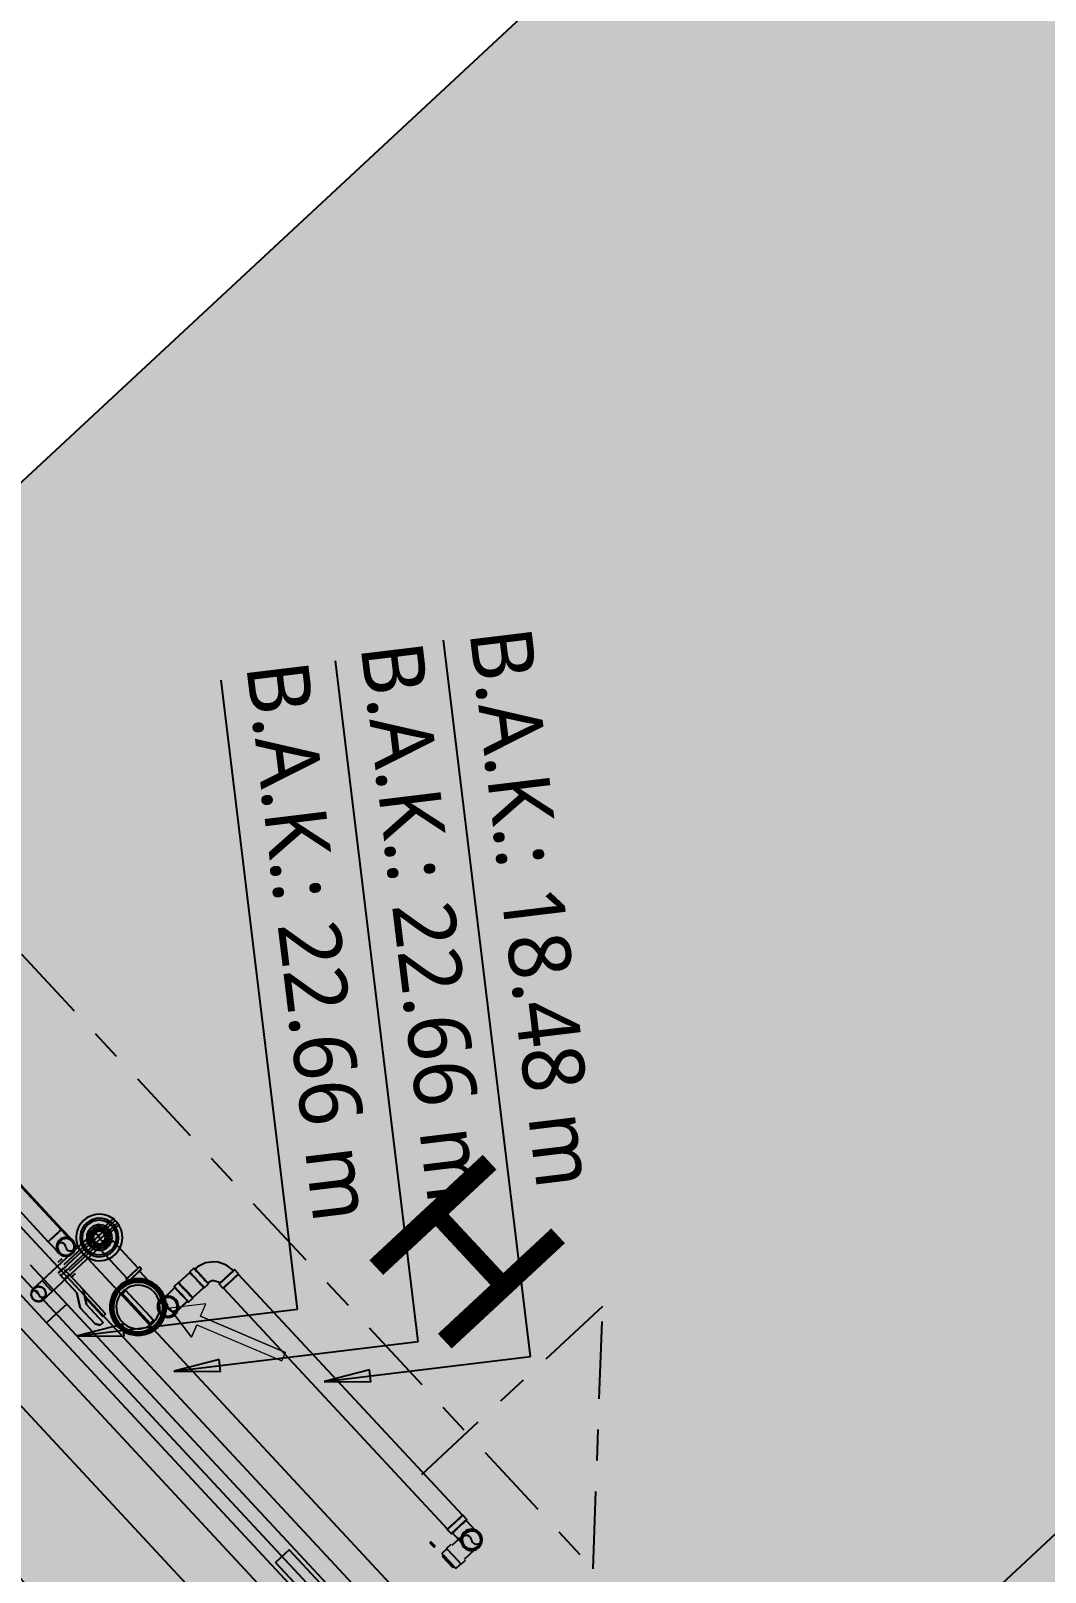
# Model space of a CAD drawing. Header units: millimetres. Extents: x 400382 to 401276, y 4543898 to 4544126.
# Drawn here: x 400490.371 to 400493.649, y 4543997.302 to 4544002.285 of the extents above; entities that cross this region are included whole.
import ezdxf

# ---------------------------------------------------------------- set-up
doc = ezdxf.new("R2010")
doc.units = ezdxf.units.MM
for name, pattern in [('AKS', [3, 2.5, -0.25, 0, -0.25]), ('CENTER', [2, 1.25, -0.25, 0.25, -0.25]), ('DASHDOT2', [0.5, 0.25, -0.125, 0, -0.125])]:
    doc.linetypes.add(name, pattern=pattern)
doc.layers.add('A-DETL-GENF', color=92, linetype='Continuous', lineweight=9)
for name, color, linetype in [('aks prota', 2, 'AKS'), ('kesit tarama prota', 252, 'Continuous'), ('kiriş prota', 6, 'Continuous'), ('kolon tarama prota', 252, 'Continuous'), ('merdiven prota', 2, 'Continuous'), ('PRT-AL-TUNEL_EKSENI', 14, 'DASHDOT2'), ('skesit prota', 7, 'Continuous'), ('TARAMA', 8, 'Continuous'), ('tkesit prota', 7, 'Continuous')]:
    doc.layers.add(name, color=color, linetype=linetype)
doc.styles.add('Arial', font='Arial.ttf')
doc.styles.add('Segoe UI Light_1', font='', dxfattribs={"height": 200})
doc.styles.get('Segoe UI Light_1').set_extended_font_data('Segoe UI Light')

# ---------------------------------------------------------------- blocks, each defined once
blk = doc.blocks.new('Flow Direction - Flow Direction _25mm_-1035271-_17_70 m  ARA KAT')
at = {"layer": 'TARAMA'}
blk.add_hatch(color=256, dxfattribs=at).paths.add_polyline_path([(0, 0), (-117, -78), (-117, -30), (-400, -30), (-400, 30), (-117, 30), (-117, 78)], flags=0)
for p, q in [((0, 0), (-117, 78)), ((-117, 78), (-117, 30)), ((-117, 78), (0, 0)), ((-117, 30), (-117, 78)), ((-117, 30), (-400, 30)), ((-400, 30), (-400, -30)), ((-117, 30), (-400, 30)), ((-400, 30), (-400, -30)), ((-117, -78), (0, 0)), ((-117, -78), (0, 0)), ((-400, -30), (-117, -30)), ((-117, -30), (-400, -30)), ((-117, -30), (-117, -78)), ((-117, -30), (-117, -78))]:
    blk.add_line(p, q, dxfattribs=at)
blk = doc.blocks.new('Riser Direction1 - Flow Direction _25mm_ 2-2155046-_17_70 m  ARA KAT')
at = {"layer": 'A-DETL-GENF'}
blk.add_hatch(color=256, dxfattribs=at).paths.add_polyline_path([(0, 0), (118, 0), (96, -38.1), (354.9, -187.5), (339.8, -213.5), (81, -64.1), (59, -102.2)], flags=0)
for p, q in [((0, 0), (59, -102.2)), ((118, 0), (0, 0)), ((118, 0), (0, 0)), ((59, -102.2), (0, 0)), ((96, -38.1), (118, 0)), ((96, -38.1), (118, 0)), ((354.9, -187.5), (96, -38.1)), ((96, -38.1), (354.9, -187.5)), ((59, -102.2), (81, -64.1)), ((81, -64.1), (59, -102.2)), ((81, -64.1), (339.8, -213.5)), ((81, -64.1), (339.8, -213.5)), ((339.8, -213.5), (354.9, -187.5)), ((339.8, -213.5), (354.9, -187.5))]:
    blk.add_line(p, q, dxfattribs=at)
blk = doc.blocks.new('17.60 mekanik')
at = {"layer": 'kolon tarama prota'}
for points in [[(144676.09, 61564.79), (144686.5, 61575.77), (144683.31, 61578.09)], [(144640.54, 61531.46), (144650.95, 61542.43), (144647.76, 61544.76)], [(144610.99, 61516.46), (144621.4, 61527.43), (144618.21, 61529.76)]]:
    blk.add_hatch(color=256, dxfattribs=at).paths.add_polyline_path(points, flags=0)
for p, q in [((144873.13, 62415.24), (144873.13, 61539.06)), ((144715.6, 61619.17), (144526.89, 61756.28)), ((144687.31, 61595.84), (144508.01, 61726.11)), ((144653.09, 61574.41), (144487.39, 61694.8)), ((144676.09, 61564.79), (144715.6, 61619.17)), ((144640.54, 61531.46), (144687.31, 61595.84)), ((144610.99, 61516.46), (144653.09, 61574.41)), ((144683.31, 61578.09), (144676.09, 61564.79)), ((144676.09, 61564.79), (144686.5, 61575.77)), ((144686.5, 61575.77), (144683.31, 61578.09)), ((144631.81, 61568.23), (144629.91, 61568.23)), ((144738.25, 61568.09), (144631.81, 61568.09)), ((144740.16, 61568.23), (144738.25, 61568.23)), ((144629.91, 61561.36), (144631.81, 61561.36)), ((144631.81, 61561.49), (144738.25, 61561.49)), ((144738.25, 61561.36), (144740.16, 61561.36)), ((144620.6, 61558.92), (144620.6, 61557.02)), ((144620.73, 61557.02), (144620.73, 61552.07)), ((144627.33, 61552.07), (144627.33, 61557.02)), ((144627.46, 61557.02), (144627.46, 61558.92)), ((144737.53, 61554.79), (144737.53, 61554.29)), ((144737.53, 61554.79), (144739.53, 61554.79)), ((144739.53, 61554.79), (144737.53, 61554.79)), ((144739.53, 61554.29), (144739.53, 61554.79)), ((144742.6, 61558.92), (144742.6, 61557.01)), ((144742.73, 61557.01), (144742.73, 61554.79)), ((144746.03, 61557.01), (144742.73, 61557.01)), ((144742.73, 61557.01), (144746.03, 61557.01)), ((144746.03, 61554.79), (144742.73, 61554.79)), ((144742.73, 61554.79), (144746.03, 61554.79)), ((144743.53, 61554.79), (144743.53, 61554.29)), ((144743.53, 61554.79), (144748.53, 61554.79)), ((144748.53, 61554.79), (144743.53, 61554.79)), ((144746.03, 61558.92), (144746.03, 61558.92)), ((144746.03, 61558.92), (144746.03, 61558.92)), ((144746.03, 61558.92), (144746.03, 61558.92)), ((144746.03, 61558.92), (144746.03, 61558.92)), ((144749.33, 61557.01), (144746.03, 61557.01)), ((144746.03, 61557.01), (144749.33, 61557.01)), ((144746.03, 61557.01), (144746.03, 61557.01)), ((144746.03, 61557.01), (144746.03, 61557.01)), ((144749.33, 61554.79), (144746.03, 61554.79)), ((144746.03, 61554.79), (144749.33, 61554.79)), ((144748.53, 61554.29), (144748.53, 61554.79)), ((144749.33, 61554.79), (144749.33, 61557.01)), ((144749.46, 61557.01), (144749.46, 61558.92)), ((144591.21, 61550.99), (144591.21, 61545.44)), ((144591.98, 61550.99), (144591.98, 61525.59)), ((144592.53, 61550.99), (144592.53, 61550.99)), ((144592.53, 61550.99), (144592.53, 61550.99)), ((144592.53, 61550.99), (144592.53, 61550.99)), ((144592.53, 61550.99), (144592.53, 61550.99)), ((144593.08, 61525.59), (144593.08, 61550.99)), ((144593.85, 61545.44), (144593.85, 61550.99)), ((144620.6, 61552.07), (144620.6, 61550.17)), ((144627.46, 61550.17), (144627.46, 61552.07)), ((144737.53, 61554.29), (144739.53, 61554.29)), ((144739.53, 61554.29), (144737.53, 61554.29)), ((144743.53, 61554.29), (144748.53, 61554.29)), ((144748.53, 61554.29), (144743.53, 61554.29)), ((144592.53, 61545.44), (144592.53, 61545.44)), ((144592.53, 61545.44), (144592.53, 61545.44)), ((144608.33, 61545.71), (144596.33, 61545.71)), ((144596.33, 61545.71), (144596.33, 61543.29)), ((144596.33, 61543.29), (144596.33, 61545.71)), ((144609.33, 61546.29), (144608.33, 61546.29)), ((144608.33, 61545.29), (144608.33, 61546.29)), ((144608.33, 61546.29), (144608.33, 61546.29)), ((144608.33, 61546.29), (144608.33, 61545.29)), ((144608.33, 61545.71), (144608.33, 61543.29)), ((144608.33, 61543.29), (144608.33, 61545.71)), ((144608.33, 61545.29), (144608.33, 61541.29)), ((144608.33, 61541.29), (144608.33, 61545.29)), ((144609.33, 61545.29), (144609.33, 61546.29)), ((144609.33, 61546.29), (144609.33, 61546.29)), ((144609.33, 61546.29), (144609.33, 61545.29)), ((144613.62, 61545.41), (144609.33, 61545.41)), ((144609.33, 61541.2), (144609.33, 61545.41)), ((144609.33, 61545.41), (144609.33, 61541.2)), ((144609.33, 61545.29), (144609.33, 61541.29)), ((144609.33, 61541.29), (144609.33, 61545.29)), ((144647.76, 61544.76), (144640.54, 61531.46)), ((144650.95, 61542.43), (144647.76, 61544.76)), ((144590.12, 61539.49), (144590.12, 61520.26)), ((144592.53, 61539.49), (144590.12, 61539.49)), ((144590.12, 61539.49), (144592.53, 61539.49)), ((144591.21, 61540.45), (144591.21, 61528.89)), ((144592.53, 61540.45), (144592.53, 61540.45)), ((144592.53, 61540.45), (144592.53, 61540.45)), ((144594.94, 61539.49), (144592.53, 61539.49)), ((144592.53, 61539.49), (144594.94, 61539.49)), ((144593.85, 61528.89), (144593.85, 61540.45)), ((144594.94, 61520.26), (144594.94, 61539.49)), ((144596.33, 61543.29), (144596.33, 61540.88)), ((144596.33, 61540.88), (144596.33, 61543.29)), ((144596.33, 61543.29), (144596.33, 61543.29)), ((144596.33, 61543.29), (144596.33, 61543.29)), ((144596.33, 61540.88), (144608.33, 61540.88)), ((144608.33, 61543.29), (144608.33, 61540.88)), ((144608.33, 61540.88), (144608.33, 61543.29)), ((144608.33, 61541.29), (144608.33, 61540.29)), ((144608.33, 61540.29), (144608.33, 61541.29)), ((144608.33, 61540.29), (144608.94, 61540.29)), ((144608.33, 61540.29), (144608.33, 61540.29)), ((144608.94, 61540.29), (144608.94, 61540.29)), ((144609.33, 61541.29), (144609.33, 61541.21)), ((144609.33, 61541.2), (144609.33, 61541.29)), ((144609.33, 61541.2), (144609.33, 61541.2)), ((144609.33, 61541.2), (144609.33, 61541.2)), ((144640.54, 61531.46), (144650.95, 61542.43)), ((144869.98, 61535.9), (144485.52, 61535.9)), ((144582.29, 61536.29), (144517.46, 61536.29)), ((144610.48, 61537.89), (144610.48, 61536.39)), ((144610.98, 61537.89), (144610.48, 61537.89)), ((144610.48, 61537.89), (144610.48, 61537.89)), ((144610.48, 61537.89), (144612.48, 61537.89)), ((144610.48, 61536.39), (144610.48, 61537.89)), ((144612.48, 61536.39), (144610.48, 61536.39)), ((144610.48, 61536.39), (144610.48, 61536.39)), ((144610.48, 61536.39), (144610.98, 61536.39)), ((144612.48, 61537.89), (144610.98, 61537.89)), ((144610.98, 61537.89), (144610.98, 61537.89)), ((144610.98, 61536.39), (144610.98, 61537.89)), ((144610.98, 61536.39), (144610.98, 61536.39)), ((144610.98, 61536.39), (144612.48, 61536.39)), ((144622.58, 61537.89), (144612.48, 61537.89)), ((144612.48, 61537.89), (144622.58, 61537.89)), ((144622.58, 61536.39), (144612.48, 61536.39)), ((144612.48, 61536.39), (144622.58, 61536.39)), ((144624.08, 61537.89), (144622.58, 61537.89)), ((144622.58, 61537.89), (144624.58, 61537.89)), ((144624.58, 61536.39), (144622.58, 61536.39)), ((144622.58, 61536.39), (144624.08, 61536.39)), ((144624.58, 61537.89), (144624.08, 61537.89)), ((144624.08, 61537.89), (144624.08, 61537.89)), ((144624.08, 61536.39), (144624.08, 61537.89)), ((144624.08, 61536.39), (144624.08, 61536.39)), ((144624.08, 61536.39), (144624.58, 61536.39)), ((144624.58, 61536.39), (144624.58, 61537.89)), ((144624.58, 61537.89), (144624.58, 61537.89)), ((144624.58, 61536.39), (144624.58, 61537.89)), ((144624.58, 61536.39), (144624.58, 61536.39)), ((144517.46, 61530.26), (144582.29, 61530.26)), ((144589.28, 61529.72), (144589.28, 61528.89)), ((144592.53, 61529.72), (144592.53, 61529.72)), ((144592.53, 61529.72), (144592.53, 61529.72)), ((144595.78, 61528.89), (144595.78, 61529.72)), ((144618.21, 61529.76), (144610.99, 61516.46)), ((144621.4, 61527.43), (144618.21, 61529.76)), ((144485.52, 61527.01), (144869.98, 61527.01)), ((144589.28, 61528.79), (144589.28, 61527.97)), ((144591.87, 61527.97), (144591.87, 61525.79)), ((144591.98, 61528.79), (144591.98, 61525.59)), ((144592.53, 61528.89), (144592.53, 61528.89)), ((144592.53, 61528.89), (144592.53, 61528.89)), ((144592.53, 61528.89), (144592.53, 61528.89)), ((144592.53, 61528.89), (144592.53, 61528.89)), ((144592.53, 61528.79), (144592.53, 61528.79)), ((144592.53, 61528.79), (144592.53, 61528.79)), ((144592.53, 61528.79), (144592.53, 61528.79)), ((144592.53, 61528.79), (144592.53, 61528.79)), ((144594.68, 61527.97), (144592.53, 61527.97)), ((144592.53, 61527.97), (144592.53, 61527.97)), ((144592.53, 61527.97), (144594.68, 61527.97)), ((144592.53, 61527.97), (144592.53, 61527.97)), ((144592.53, 61527.97), (144592.53, 61527.97)), ((144594.68, 61525.79), (144592.53, 61525.79)), ((144592.53, 61525.79), (144592.53, 61525.79)), ((144592.53, 61525.79), (144594.68, 61525.79)), ((144592.53, 61525.59), (144592.53, 61525.59)), ((144592.53, 61525.59), (144592.53, 61525.59)), ((144592.53, 61525.59), (144592.53, 61525.59)), ((144592.53, 61525.59), (144592.53, 61525.59)), ((144593.08, 61525.59), (144593.08, 61528.79)), ((144594.68, 61525.79), (144594.68, 61527.97)), ((144594.68, 61527.97), (144601.26, 61527.97)), ((144601.26, 61527.97), (144594.68, 61527.97)), ((144594.68, 61527.97), (144594.68, 61525.79)), ((144594.68, 61527.97), (144594.68, 61527.97)), ((144594.68, 61527.97), (144594.68, 61527.97)), ((144594.68, 61525.79), (144594.68, 61527.97)), ((144594.68, 61527.97), (144594.68, 61525.79)), ((144600.68, 61525.79), (144594.68, 61525.79)), ((144594.68, 61525.79), (144600.68, 61525.79)), ((144594.68, 61525.79), (144594.68, 61525.79)), ((144594.68, 61525.79), (144594.68, 61525.79)), ((144595.78, 61527.97), (144595.78, 61528.79)), ((144605.01, 61523.29), (144600.68, 61525.79)), ((144600.68, 61525.79), (144605.01, 61523.29)), ((144600.68, 61525.79), (144600.68, 61525.79)), ((144603.43, 61526.72), (144601.26, 61527.97)), ((144601.26, 61527.97), (144611.93, 61527.97)), ((144611.93, 61527.97), (144601.26, 61527.97)), ((144601.26, 61527.97), (144603.43, 61526.72)), ((144601.26, 61527.97), (144601.26, 61527.97)), ((144601.26, 61527.97), (144605.59, 61525.47)), ((144605.59, 61525.47), (144601.26, 61527.97)), ((144601.26, 61527.97), (144601.26, 61527.97)), ((144611.93, 61526.72), (144603.43, 61526.72)), ((144603.43, 61526.72), (144611.93, 61526.72)), ((144603.43, 61526.72), (144603.43, 61526.72)), ((144605.59, 61525.47), (144613.53, 61525.47)), ((144613.53, 61525.47), (144605.59, 61525.47)), ((144605.59, 61525.47), (144605.59, 61525.47)), ((144610.99, 61516.46), (144621.4, 61527.43)), ((144611.93, 61527.97), (144611.93, 61526.72)), ((144611.93, 61526.72), (144611.93, 61527.97)), ((144611.93, 61527.97), (144611.93, 61527.97)), ((144611.93, 61526.72), (144611.93, 61526.72)), ((144613.53, 61525.47), (144613.53, 61524.17)), ((144613.53, 61524.17), (144613.53, 61525.47)), ((144613.53, 61525.47), (144613.53, 61525.47)), ((144601.1, 61520.9), (144583.96, 61520.9)), ((144592.53, 61520.26), (144590.12, 61520.26)), ((144590.12, 61520.26), (144592.53, 61520.26)), ((144594.94, 61520.26), (144592.53, 61520.26)), ((144592.53, 61520.26), (144594.94, 61520.26)), ((144592.53, 61520.26), (144592.53, 61520.26)), ((144592.53, 61520.26), (144592.53, 61520.26)), ((144888.87, 61520.9), (144601.1, 61520.9)), ((144601.1, 61520.9), (144601.1, 61516.46)), ((144601.1, 61516.46), (144601.1, 61520.9)), ((144612.01, 61523.29), (144605.01, 61523.29)), ((144605.01, 61523.29), (144612.01, 61523.29)), ((144605.01, 61523.29), (144605.01, 61523.29)), ((144613.53, 61524.17), (144612.01, 61523.29)), ((144612.01, 61523.29), (144613.53, 61524.17)), ((144612.01, 61523.29), (144612.01, 61523.29)), ((144613.53, 61524.17), (144613.53, 61524.17)), ((144601.1, 61516.46), (144601.1, 61512.01)), ((144601.1, 61512.01), (144601.1, 61516.46)), ((144601.1, 61516.46), (144601.1, 61516.46)), ((144601.1, 61516.46), (144601.1, 61516.46)), ((144583.96, 61512.01), (144601.1, 61512.01)), ((144601.1, 61512.01), (144888.87, 61512.01)), ((144836.16, 61504.65), (144498.25, 61504.65)), ((144498.25, 61487.65), (144836.16, 61487.65))]:
    blk.add_line(p, q, dxfattribs=at)
at = {"layer": 'kolon tarama prota', "extrusion": (0, 0, -1)}
blk.add_line((144592.53, 61539.49), (144592.53, 61539.49), dxfattribs=at)
blk.add_line((144592.53, 61539.49), (144592.53, 61539.49), dxfattribs=at)
at = {"layer": 'kolon tarama prota', "flags": 128}
for points in [[(144623.62, 61565.21), (144621.93, 61562.85), (144621.09, 61560.08), (144621.01, 61558.92)], [(144629.91, 61567.81), (144627.05, 61567.34), (144624.49, 61565.97), (144623.62, 61565.21)], [(144740.16, 61567.81), (144742.47, 61567.81), (144744.4, 61567.81), (144745.65, 61567.81), (144746.03, 61567.81)], [(144743.01, 61564.79), (144743.48, 61566.4), (144744.73, 61567.51), (144746.03, 61567.81)], [(144743.01, 61564.79), (144743.01, 61564.32), (144743.01, 61562.99), (144743.01, 61561.01), (144743.01, 61558.92)], [(144746.03, 61561.78), (144744.42, 61562.24), (144743.31, 61563.49), (144743.01, 61564.79)], [(144746.03, 61567.81), (144747.64, 61567.35), (144748.75, 61566.1), (144749.05, 61564.79)], [(144749.05, 61564.79), (144748.58, 61563.19), (144747.33, 61562.07), (144746.03, 61561.78)], [(144749.05, 61558.92), (144749.05, 61561.22), (144749.05, 61563.16), (144749.05, 61564.41), (144749.05, 61564.79)], [(144627.05, 61558.92), (144627.51, 61560.48), (144627.88, 61560.94)], [(144627.88, 61560.94), (144629.31, 61561.72), (144629.91, 61561.78)], [(144746.03, 61561.78), (144745.56, 61561.78), (144744.23, 61561.78), (144742.24, 61561.78), (144740.16, 61561.78)], [(144621.01, 61550.17), (144621.01, 61547.86), (144621.01, 61545.93), (144621.01, 61544.67), (144621.01, 61544.29)], [(144627.05, 61544.29), (144627.05, 61544.76), (144627.05, 61546.1), (144627.05, 61548.09), (144627.05, 61550.17)], [(144595.41, 61543.29), (144595.1, 61544.61), (144594.22, 61545.63), (144592.97, 61546.14), (144591.62, 61546.03), (144590.48, 61545.32), (144589.78, 61544.16), (144589.65, 61543.29)], [(144590.12, 61543.29), (144590.58, 61544.71), (144591.78, 61545.59), (144592.53, 61545.71)], [(144592.53, 61545.71), (144593, 61545.71), (144594.28, 61545.71), (144596.07, 61545.71), (144596.33, 61545.71)], [(144592.53, 61545.71), (144593.95, 61545.25), (144594.83, 61544.04), (144594.95, 61543.29)], [(144626.68, 61537.14), (144626.17, 61540.16), (144624.7, 61542.83), (144622.43, 61544.87), (144619.62, 61546.05), (144616.57, 61546.24), (144613.63, 61545.42), (144611.12, 61543.68), (144609.33, 61541.21)], [(144589.65, 61543.29), (144589.96, 61541.98), (144590.84, 61540.96), (144592.09, 61540.45), (144593.44, 61540.56), (144594.58, 61541.27), (144595.28, 61542.43), (144595.41, 61543.29)], [(144592.53, 61540.88), (144591.11, 61541.34), (144590.23, 61542.55), (144590.12, 61543.29)], [(144594.95, 61543.29), (144594.48, 61541.88), (144593.28, 61541), (144592.53, 61540.88)], [(144596.33, 61540.88), (144594.51, 61540.88), (144593.13, 61540.88), (144592.54, 61540.88), (144592.53, 61540.88)], [(144609.33, 61541.21), (144608.62, 61539.23), (144608.38, 61537.14)], [(144587.39, 61536.29), (144586.92, 61536.29), (144585.6, 61536.29), (144583.66, 61536.29), (144582.29, 61536.29)], [(144582.29, 61530.26), (144584.43, 61530.26), (144586.17, 61530.26), (144587.2, 61530.26), (144587.39, 61530.26)], [(144590.12, 61516.46), (144590.12, 61516.93), (144590.12, 61518.21), (144590.12, 61520), (144590.12, 61520.26)], [(144594.95, 61520.26), (144594.95, 61518.44), (144594.95, 61517.06), (144594.95, 61516.47), (144594.95, 61516.46)], [(144590.12, 61516.46), (144590.58, 61517.88), (144591.78, 61518.76), (144592.53, 61518.87)], [(144592.53, 61514.04), (144591.11, 61514.51), (144590.23, 61515.71), (144590.12, 61516.46)], [(144592.53, 61518.87), (144593.95, 61518.41), (144594.83, 61517.21), (144594.95, 61516.46)], [(144594.95, 61516.46), (144594.48, 61515.04), (144593.28, 61514.16), (144592.53, 61514.04)]]:
    blk.add_lwpolyline(points, dxfattribs=at)
at = {"layer": 'kolon tarama prota', "extrusion": (0, 0, -1), "flags": 128}
for points in [[(-144592.53, 61545.71), (-144591.11, 61545.25), (-144590.23, 61544.04), (-144590.12, 61543.29)], [(-144594.95, 61543.29), (-144594.48, 61544.71), (-144593.28, 61545.59), (-144592.53, 61545.71)], [(-144590.12, 61543.29), (-144590.12, 61542.83), (-144590.12, 61541.54), (-144590.12, 61539.76), (-144590.12, 61539.49)], [(-144590.12, 61543.29), (-144590.58, 61541.88), (-144591.78, 61541), (-144592.53, 61540.88)], [(-144592.53, 61540.88), (-144593.95, 61541.34), (-144594.83, 61542.55), (-144594.95, 61543.29)], [(-144594.95, 61539.49), (-144594.95, 61541.32), (-144594.95, 61542.7), (-144594.95, 61543.29), (-144594.95, 61543.29)]]:
    blk.add_lwpolyline(points, dxfattribs=at)
at = {"layer": 'kolon tarama prota'}
for centre, radius, start, end in [((144746.03, 61564.79), 3.43, 90, 270), ((144746.03, 61564.79), 3.43, 90, 270), ((144746.03, 61564.79), 3.43, 0, 180), ((144746.03, 61564.79), 3.43, 0, 180), ((144746.03, 61564.79), 3.43, 180, 0), ((144746.03, 61564.79), 3.43, 180, 0), ((144746.03, 61564.79), 3.3, 144, 324), ((144746.03, 61564.79), 3.02, 90, 270), ((144746.03, 61564.79), 3.02, 0, 180), ((144746.03, 61564.79), 3.02, 180, 0), ((144746.03, 61564.79), 3.3, 324, 144), ((144745.06, 61563.46), 1.65, 54, 234), ((144746.03, 61564.79), 3.43, 270, 90), ((144746.03, 61564.79), 3.43, 270, 90), ((144746.03, 61564.79), 3.02, 270, 90), ((144747, 61566.13), 1.65, 234, 54), ((144592.53, 61543.29), 7.5, 0, 180), ((144592.53, 61543.29), 7.5, 0, 180), ((144592.53, 61543.29), 7.5, 0, 180), ((144592.53, 61543.29), 7.5, 0, 180), ((144592.53, 61543.29), 6.21, 0, 180), ((144592.53, 61543.29), 6.21, 0, 180), ((144592.53, 61543.29), 5.56, 0, 180), ((144592.53, 61543.29), 5.56, 0, 180), ((144592.53, 61543.29), 5.56, 0, 180), ((144592.53, 61543.29), 5.56, 0, 180), ((144592.53, 61543.29), 4.1, 90, 270), ((144592.53, 61543.29), 3.44, 90, 270), ((144592.53, 61543.29), 3.44, 90, 270), ((144592.53, 61543.29), 2.41, 0, 180), ((144592.53, 61543.29), 2.41, 144, 324), ((144592.53, 61543.29), 2.41, 144, 324), ((144592.53, 61543.29), 2.41, 144, 324), ((144592.53, 61543.29), 2.41, 144, 324), ((144592.53, 61543.29), 2.15, 90, 270), ((144592.53, 61543.29), 2.15, 90, 270), ((144592.53, 61543.29), 2, 0, 180), ((144592.53, 61543.29), 2, 0, 180), ((144592.53, 61543.29), 2, 90, 270), ((144592.53, 61543.29), 2, 90, 270), ((144592.53, 61543.29), 2, 90, 270), ((144592.53, 61543.29), 2, 90, 270), ((144592.53, 61543.29), 2, 90, 270), ((144592.53, 61543.29), 2, 90, 270), ((144592.53, 61543.29), 2, 0, 180), ((144592.53, 61543.29), 2, 0, 180), ((144592.53, 61543.29), 2, 0, 180), ((144592.53, 61543.29), 2, 0, 180), ((144592.53, 61543.29), 2, 0, 180), ((144592.53, 61543.29), 2, 0, 180), ((144592.53, 61543.29), 2.41, 324, 144), ((144592.53, 61543.29), 2.41, 324, 144), ((144592.53, 61543.29), 2.41, 324, 144), ((144592.53, 61543.29), 2.41, 324, 144), ((144592.53, 61543.29), 4.1, 270, 90), ((144592.53, 61543.29), 3.44, 270, 90), ((144592.53, 61543.29), 3.44, 270, 90), ((144592.53, 61543.29), 2.15, 270, 90), ((144592.53, 61543.29), 2.15, 270, 90), ((144592.53, 61543.29), 2, 270, 90), ((144592.53, 61543.29), 2, 270, 90), ((144592.53, 61543.29), 2, 270, 90), ((144592.53, 61543.29), 2, 270, 90), ((144592.53, 61543.29), 2, 270, 90), ((144592.53, 61543.29), 2, 270, 90), ((144593.24, 61544.27), 1.21, 234, 54), ((144593.24, 61544.27), 1.21, 234, 54), ((144593.24, 61544.27), 1.21, 234, 54), ((144593.24, 61544.27), 1.21, 234, 54), ((144617.53, 61537.14), 8.85, 0, 180), ((144617.53, 61537.14), 8.85, 0, 180), ((144617.53, 61537.14), 8.35, 0, 180), ((144617.53, 61537.14), 8.35, 0, 180), ((144617.53, 61537.14), 8, 0, 180), ((144617.53, 61537.14), 8, 0, 180), ((144617.53, 61537.14), 8, 0, 180), ((144624.03, 61544.29), 3.43, 90, 270), ((144624.03, 61544.29), 3.43, 90, 270), ((144624.03, 61544.29), 3.3, 144, 324), ((144624.03, 61544.29), 3.02, 90, 270), ((144624.03, 61544.29), 3.3, 324, 144), ((144623.06, 61542.96), 1.65, 54, 234), ((144624.03, 61544.29), 3.43, 270, 90), ((144624.03, 61544.29), 3.43, 270, 90), ((144624.03, 61544.29), 3.02, 270, 90), ((144625, 61545.63), 1.65, 234, 54), ((144592.53, 61543.29), 7.5, 180, 0), ((144592.53, 61543.29), 7.5, 180, 0), ((144592.53, 61543.29), 7.5, 180, 0), ((144592.53, 61543.29), 7.5, 180, 0), ((144592.53, 61543.29), 6.22, 180, 0), ((144592.53, 61543.29), 6.22, 180, 0), ((144592.53, 61543.29), 5.56, 180, 0), ((144592.53, 61543.29), 5.56, 180, 0), ((144592.53, 61543.29), 5.56, 180, 0), ((144592.53, 61543.29), 5.56, 180, 0), ((144592.53, 61543.29), 2.42, 180, 0), ((144592.53, 61543.29), 2, 180, 0), ((144592.53, 61543.29), 2, 180, 0), ((144592.53, 61543.29), 2, 180, 0), ((144592.53, 61543.29), 2, 180, 0), ((144592.53, 61543.29), 2, 180, 0), ((144592.53, 61543.29), 2, 180, 0), ((144592.53, 61543.29), 2, 180, 0), ((144592.53, 61543.29), 2, 180, 0), ((144591.82, 61542.32), 1.21, 54, 234), ((144591.82, 61542.32), 1.21, 54, 234), ((144591.82, 61542.32), 1.21, 54, 234), ((144591.82, 61542.32), 1.21, 54, 234), ((144617.53, 61537.14), 7.05, 0, 180), ((144617.53, 61537.14), 7.05, 0, 180), ((144587.39, 61533.28), 3.02, 0, 180), ((144587.39, 61533.28), 3.02, 144, 324), ((144587.39, 61533.28), 2.7, 0, 180), ((144587.39, 61533.28), 2.7, 0, 180), ((144587.39, 61533.28), 3.02, 324, 144), ((144588.27, 61534.5), 1.51, 234, 54), ((144617.53, 61537.14), 9.15, 180, 0), ((144617.53, 61537.14), 9.15, 180, 0), ((144617.53, 61537.14), 8.85, 180, 0), ((144617.53, 61537.14), 8.85, 180, 0), ((144617.53, 61537.14), 8.35, 180, 0), ((144617.53, 61537.14), 8.35, 180, 0), ((144617.53, 61537.14), 8, 180, 0), ((144617.53, 61537.14), 8, 180, 0), ((144617.53, 61537.14), 8, 180, 0), ((144617.53, 61537.14), 7.05, 180, 0), ((144617.53, 61537.14), 7.05, 180, 0), ((144587.39, 61533.28), 3.01, 180, 0), ((144587.39, 61533.28), 2.7, 180, 0), ((144587.39, 61533.28), 2.7, 180, 0), ((144586.5, 61532.06), 1.51, 54, 234), ((144592.53, 61516.46), 2.42, 0, 180), ((144592.53, 61516.46), 2.42, 90, 270), ((144592.53, 61516.46), 2.41, 144, 324), ((144592.53, 61516.46), 2.41, 180, 0), ((144592.53, 61516.46), 2.41, 324, 144), ((144591.82, 61515.48), 1.21, 54, 234), ((144592.53, 61516.46), 2.42, 270, 90), ((144593.24, 61517.44), 1.21, 234, 54)]:
    blk.add_arc(centre, radius, start, end, dxfattribs=at)
at = {"layer": 'kolon tarama prota', "extrusion": (0, 0, -1)}
for start, end in [(270, 90), (90, 270)]:
    blk.add_arc((-144592.53, 61543.29), 2.42, start, end, dxfattribs=at)
at = {"layer": 'kolon tarama prota'}
for centre, major_axis, start_param, end_param in [((144629.91, 61564.79), (0, 3.43), 0.009999, 3.151592), ((144629.91, 61564.79), (0, 3.02), 0.009999, 3.151592), ((144629.91, 61564.79), (0, 3.43), 3.151592, 6.293184), ((144629.91, 61564.79), (0, 3.02), 3.151592, 6.293184), ((144631.81, 61564.79), (0, 3.43), 0.009999, 3.151592), ((144631.81, 61564.79), (0, 3.3), 0, 1.570796), ((144631.81, 61564.79), (0, 3.3), 1.570796, 3.141593), ((144631.81, 61564.79), (0, 3.43), 3.151592, 6.293184), ((144631.81, 61564.79), (0, 3.3), 4.712389, 6.283185), ((144631.81, 61564.79), (0, 3.3), 3.141593, 4.712389), ((144738.25, 61564.79), (0, 3.43), 4.712389, 7.853982), ((144738.25, 61564.79), (0, 3.3), 0, 1.570796), ((144738.25, 61564.79), (0, 3.3), 1.570796, 3.141593), ((144738.25, 61564.79), (0, 3.43), 1.570796, 4.712389), ((144738.25, 61564.79), (0, 3.3), 4.712389, 6.283185), ((144738.25, 61564.79), (0, 3.3), 3.141593, 4.712389), ((144740.16, 61564.79), (0, 3.43), 4.712389, 7.853982), ((144740.16, 61564.79), (0, 3.43), 1.570796, 4.712389), ((144740.16, 61564.79), (0, 3.02), 4.712389, 7.853982), ((144740.16, 61564.79), (0, 3.02), 1.570796, 4.712389), ((144624.03, 61558.92), (3.43, 0), 3.131593, 6.273186), ((144624.03, 61557.02), (3.43, 0), 3.131593, 6.273186), ((144624.03, 61558.92), (3.43, 0), 6.273186, 9.414779), ((144624.03, 61557.02), (3.43, 0), 6.273186, 9.414779), ((144624.03, 61557.02), (3.3, 0), 1.570796, 3.141593), ((144624.03, 61557.02), (3.3, 0), 3.141593, 4.712389), ((144624.03, 61558.92), (3.02, 0), 3.131593, 6.273186), ((144624.03, 61558.92), (3.02, 0), 6.273186, 9.414779), ((144624.03, 61557.02), (3.3, 0), 0, 1.570796), ((144624.03, 61557.02), (3.3, 0), 4.712389, 6.283185), ((144624.03, 61552.07), (3.43, 0), 1.570796, 4.712389), ((144624.03, 61550.17), (3.43, 0), 1.570796, 4.712389), ((144624.03, 61552.07), (3.3, 0), 1.570796, 3.141593), ((144624.03, 61552.07), (3.3, 0), 3.141593, 4.712389), ((144624.03, 61550.17), (3.02, 0), 1.570796, 4.712389), ((144624.03, 61552.07), (3.3, 0), 0, 1.570796), ((144624.03, 61552.07), (3.43, 0), 4.712389, 7.853982), ((144624.03, 61552.07), (3.3, 0), 4.712389, 6.283185), ((144624.03, 61550.17), (3.43, 0), 4.712389, 7.853982), ((144624.03, 61550.17), (3.02, 0), 4.712389, 7.853982), ((144582.29, 61533.28), (0, 3.02), 0, 1.570796), ((144582.29, 61533.28), (0, 3.01), 4.712389, 7.853982), ((144582.29, 61533.28), (0, 3.02), 4.712389, 6.283185), ((144582.29, 61533.28), (0, 3.02), 1.570796, 3.141593), ((144582.29, 61533.28), (0, 3.02), 1.570796, 4.712389), ((144582.29, 61533.28), (0, 3.02), 3.141593, 4.712389)]:
    blk.add_ellipse(centre, major_axis=major_axis, ratio=0.01, start_param=start_param, end_param=end_param, dxfattribs=at)
for points in [[(144626.68, 61537.14), (144626.68, 61538.17), (144626.33, 61540.21), (144624.84, 61542.94), (144622.52, 61545.02), (144619.66, 61546.22), (144616.55, 61546.42), (144613.56, 61545.58), (144611, 61543.8), (144609.79, 61542.12), (144609.33, 61541.21)], [(144609.33, 61541.21), (144609.02, 61540.58), (144608.54, 61539.25), (144608.38, 61537.85), (144608.38, 61537.14)]]:
    blk.add_open_spline(points, degree=3, dxfattribs=at)
for points, knots in [([(144609.33, 61541.2), (144609.36, 61541.25), (144609.43, 61541.42), (144609.6, 61541.71), (144609.72, 61541.91), (144609.84, 61542.11), (144609.99, 61542.33), (144610.15, 61542.55), (144610.28, 61542.72), (144610.41, 61542.89), (144610.55, 61543.06), (144610.69, 61543.22), (144610.85, 61543.4), (144611.02, 61543.58), (144611.21, 61543.77), (144611.38, 61543.92), (144611.51, 61544.04), (144611.64, 61544.15), (144611.81, 61544.29), (144611.98, 61544.42), (144612.11, 61544.52), (144612.25, 61544.62), (144612.42, 61544.73), (144612.58, 61544.84), (144612.7, 61544.91), (144612.76, 61544.95), (144612.86, 61545.01), (144613, 61545.09), (144613.16, 61545.18), (144613.25, 61545.23), (144613.3, 61545.26), (144613.35, 61545.29), (144613.4, 61545.32), (144613.51, 61545.38), (144613.58, 61545.41), (144613.62, 61545.41)], [0, 0, 0, 0, 0.111111, 0.166667, 0.194444, 0.222222, 0.277778, 0.305556, 0.333333, 0.361111, 0.388889, 0.416667, 0.444444, 0.479167, 0.513889, 0.548611, 0.565972, 0.583333, 0.618056, 0.652778, 0.670139, 0.6875, 0.722222, 0.756944, 0.774306, 0.782986, 0.791667, 0.826389, 0.861111, 0.878472, 0.887153, 0.895833, 0.913194, 0.930556, 1, 1, 1, 1]), ([(144613.62, 61545.41), (144613.6, 61545.41), (144613.57, 61545.41), (144613.5, 61545.38), (144613.43, 61545.34), (144613.36, 61545.3), (144613.31, 61545.26), (144613.25, 61545.23), (144613.16, 61545.18), (144613.04, 61545.11), (144612.91, 61545.04), (144612.82, 61544.99), (144612.77, 61544.96), (144612.73, 61544.93), (144612.69, 61544.91), (144612.64, 61544.88), (144612.55, 61544.82), (144612.42, 61544.73), (144612.25, 61544.62), (144612.09, 61544.5), (144611.93, 61544.38), (144611.77, 61544.25), (144611.61, 61544.12), (144611.45, 61543.98), (144611.29, 61543.84), (144611.14, 61543.69), (144610.98, 61543.54), (144610.83, 61543.38), (144610.69, 61543.22), (144610.55, 61543.06), (144610.41, 61542.89), (144610.28, 61542.72), (144610.15, 61542.55), (144610.03, 61542.39), (144609.92, 61542.22), (144609.78, 61542.01), (144609.63, 61541.76), (144609.43, 61541.42), (144609.36, 61541.25), (144609.33, 61541.2)], [0, 0, 0, 0, 0.027778, 0.055556, 0.083333, 0.097222, 0.111111, 0.125, 0.138889, 0.166667, 0.194444, 0.208333, 0.215278, 0.222222, 0.229167, 0.236111, 0.25, 0.277778, 0.305556, 0.333333, 0.361111, 0.388889, 0.416667, 0.444444, 0.472222, 0.5, 0.527778, 0.555556, 0.583333, 0.611111, 0.638889, 0.666667, 0.694444, 0.722222, 0.75, 0.777778, 0.833333, 0.888889, 1, 1, 1, 1]), ([(144608.94, 61540.29), (144608.94, 61540.29), (144608.96, 61540.36), (144609.04, 61540.57), (144609.12, 61540.76), (144609.22, 61540.98), (144609.29, 61541.13), (144609.33, 61541.21)], [0, 0, 0, 0, 0.333333, 0.5, 0.666667, 0.833333, 1, 1, 1, 1]), ([(144609.33, 61541.2), (144609.29, 61541.13), (144609.22, 61540.97), (144609.12, 61540.76), (144609.04, 61540.57), (144608.96, 61540.36), (144608.94, 61540.29), (144608.94, 61540.29)], [0, 0, 0, 0, 0.166667, 0.333333, 0.5, 0.666667, 1, 1, 1, 1])]:
    blk.add_open_spline(points, degree=3, knots=knots, dxfattribs=at)
at = {"layer": 'kolon tarama prota', "xscale": 0.1, "yscale": 0.1, "zscale": 0.1, "rotation": 53.99999999999888}
blk.add_blockref('Riser Direction1 - Flow Direction _25mm_ 2-2155046-_17_70 m  ARA KAT', (144624.69, 61544.36), dxfattribs=at)
at = {"layer": 'kolon tarama prota', "xscale": 0.1, "yscale": 0.1, "zscale": 0.1}
blk.add_blockref('Flow Direction - Flow Direction _25mm_-1035271-_17_70 m  ARA KAT', (144748.23, 61516.46), dxfattribs=at)
at = {"layer": 'kolon tarama prota', "char_height": 20, "attachment_point": 1, "rotation": 324, "line_spacing_factor": 1.142579, "style": 'Segoe UI Light_1'}
for s, insert, width in [('B.A.K.: 18.48 m', (144542.3, 61780.42), 208.1295), ('B.A.K.: 22.66 m', (144521.73, 61751.49), 213.1568), ('B.A.K.: 22.66 m', (144501.11, 61720.17), 213.1568)]:
    blk.add_mtext(s, dxfattribs=dict(at, insert=insert, width=width))

msp = doc.modelspace()

# ---------------------------------------------------------------- hatches: boundary and pattern name
at = {"layer": 'kesit tarama prota'}
h = msp.add_hatch(color=256, dxfattribs=at)
h.dxf.hatch_style = 1
h.paths.add_polyline_path([(400492.21868, 4543998.16135), (400492.18794, 4543997.31338), (400491.77932, 4543997.75274)])
at = {"layer": 'kolon tarama prota'}
h = msp.add_hatch(dxfattribs=at)
h.set_pattern_fill('DOTS', color=2, scale=0.1, angle=-47.07601)
h.set_pattern_definition([(312.923994, (398997.36488, 4544993.93019), (0.170302485, 0.049990168), [0, -0.15875])])
h.paths.add_polyline_path([(400504.14415, 4544013.66464), (400507.6855, 4544009.8569), (400492.11206, 4543995.37301), (400491.37243, 4543996.16828), (400490.40724, 4543997.20607), (400489.18348, 4543998.52189), (400490.13948, 4543999.41101), (400490.0054, 4544000.51506)])

# ---------------------------------------------------------------- linework, layer by layer
at = {"layer": 'aks prota', "ltscale": 10}
msp.add_line((400512.67773, 4543981.36231), (400399.68216, 4544102.85794), dxfattribs=at)
at = {"layer": 'kiriş prota'}
msp.add_lwpolyline([(400504.14415, 4544013.66464), (400507.6855, 4544009.8569), (400492.11206, 4543995.37301), (400491.37243, 4543996.16828), (400490.40724, 4543997.20607), (400489.18348, 4543998.52189), (400490.13948, 4543999.41101), (400490.0054, 4544000.51506), (400504.14415, 4544013.66464)], dxfattribs=at)
at = {"layer": 'PRT-AL-TUNEL_EKSENI', "ltscale": 10}
msp.add_line((400396.13071, 4544099.55496), (400509.12628, 4543978.05932), dxfattribs=at)
at = {"layer": 'skesit prota', "linetype": 'CENTER', "ltscale": 0.2}
for p, q in [((400492.21868, 4543998.16135), (400491.55965, 4543997.54843)), ((400492.18794, 4543997.31338), (400492.21868, 4543998.16135))]:
    msp.add_line(p, q, dxfattribs=at)
msp.add_lwpolyline([(400439.39952, 4544054.0728), (400492.18794, 4543997.31338)], dxfattribs=at)

# ---------------------------------------------------------------- block references
at = {"layer": 'merdiven prota', "xscale": 0.01, "yscale": 0.01, "zscale": 0.01, "rotation": 312.9239939588403}
msp.add_blockref('17.60 mekanik', (399055.2216, 4544638.04734), dxfattribs=at)

# ---------------------------------------------------------------- texts
at = {"layer": 'tkesit prota', "style": 'Arial'}
msp.add_text('H', height=0.5, rotation=312.92399, dxfattribs=at).set_placement((400491.42615, 4543998.35274))

doc.saveas('drawing.dxf')
